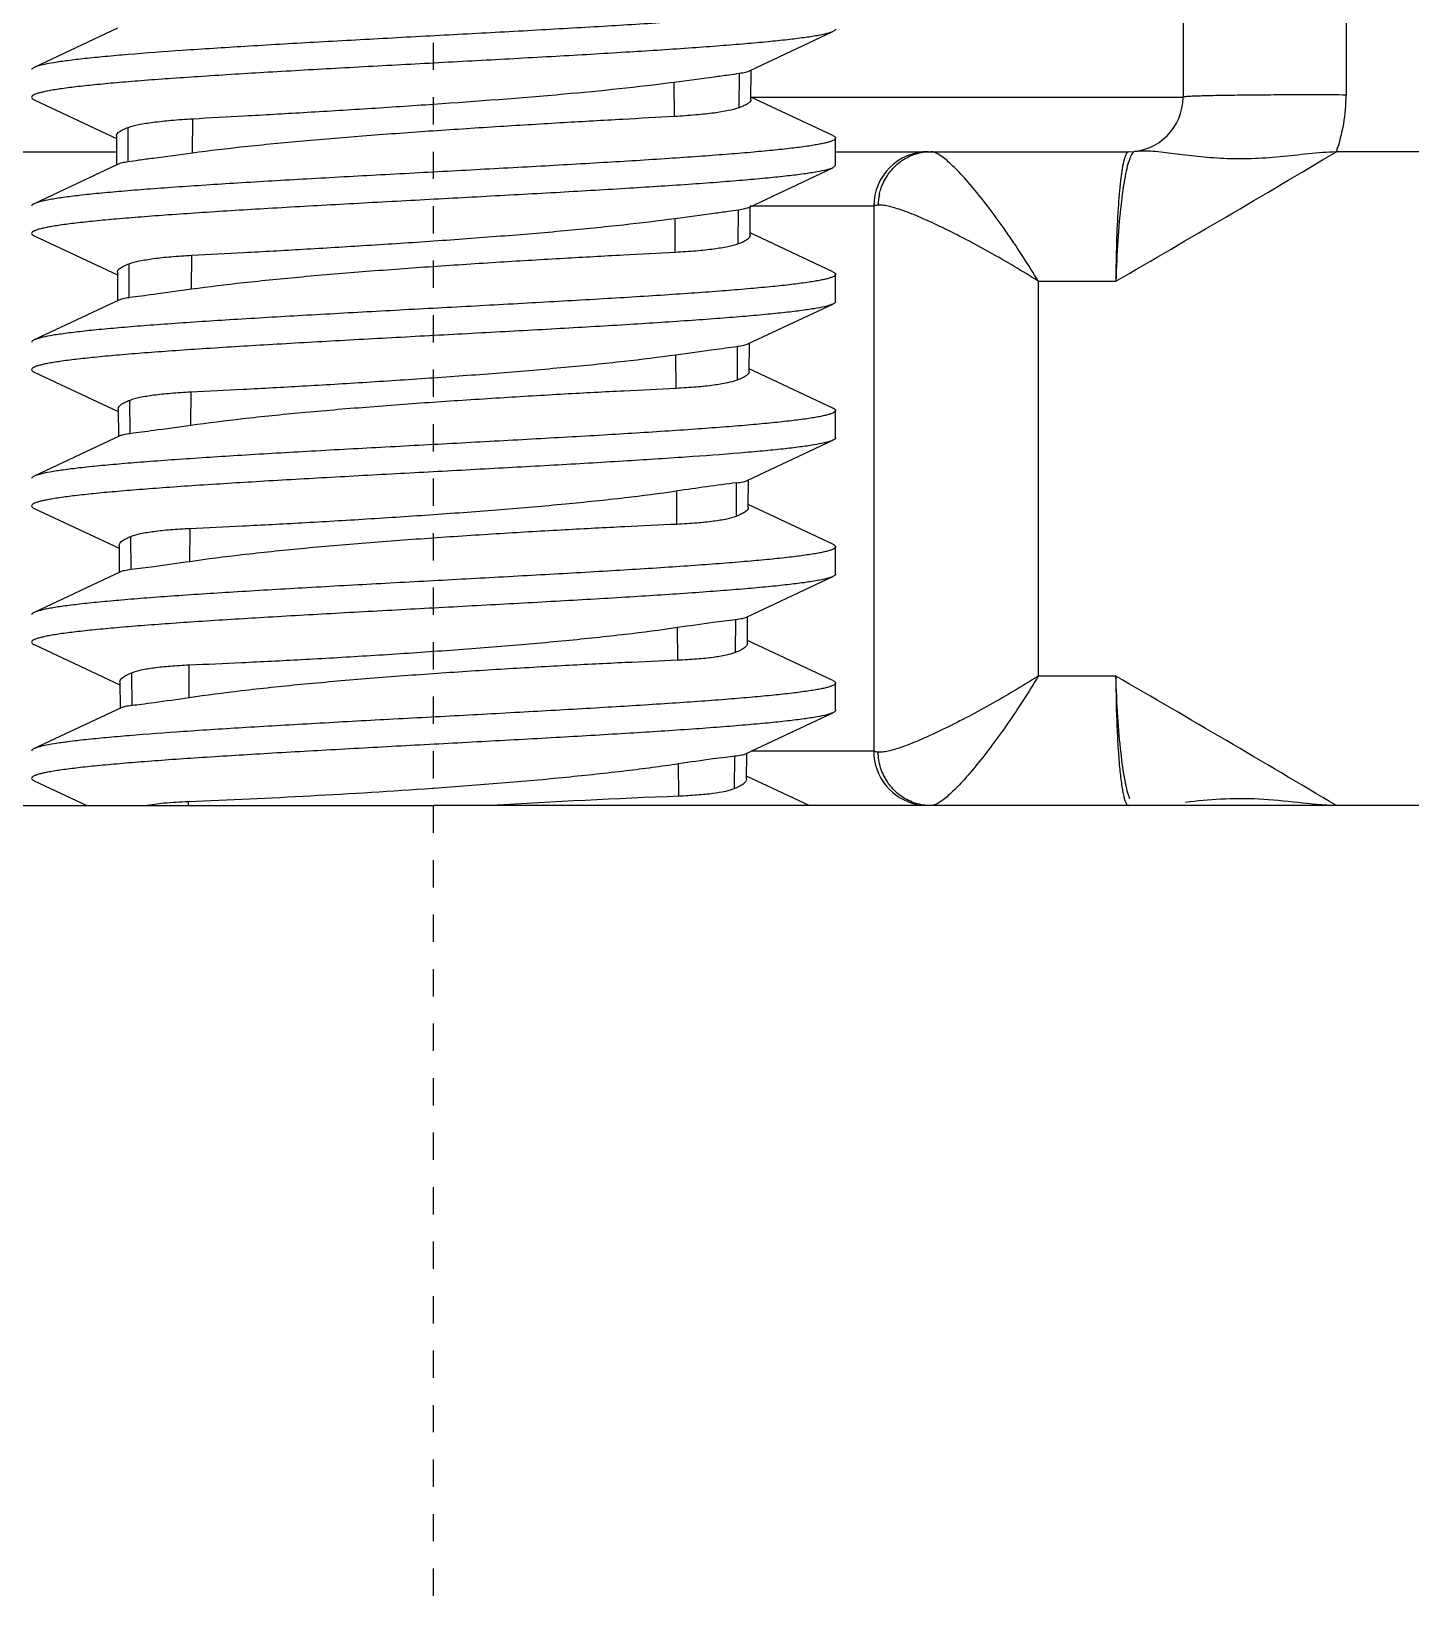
# Model space of a CAD drawing. Header units: millimetres. Extents: x 3170 to 4290, y 966 to 1416.
# Drawn here: x 3982.21 to 3987.27, y 984.13 to 989.92 of the extents above; entities that cross this region are included whole.
import ezdxf

# ---------------------------------------------------------------- set-up
doc = ezdxf.new("R2010")
doc.units = ezdxf.units.MM
doc.header["$LTSCALE"] = 0.1
doc.linetypes.add('CENTER', pattern=[0.6, 0.375, -0.075, 0.075, -0.075])
for name, color, linetype in [('AUSFORMSCHRAEGEN', 7, 'Continuous'), ('BEZUGSACHSEN', 7, 'Continuous'), ('RUNDUNGEN', 7, 'Continuous')]:
    doc.layers.add(name, color=color, linetype=linetype)

msp = doc.modelspace()

# ---------------------------------------------------------------- linework, layer by layer
at = {"color": 7, "linetype": 'Continuous'}
for p, q in [((3982.5271, 989.9341), (3982.2219, 989.7905)), ((3984.8462, 989.7783), (3985.1523, 989.9222)), ((3984.8515, 989.6725), (3984.8522, 989.7811)), ((3982.2219, 989.6722), (3982.5237, 989.5303)), ((3985.1523, 989.5405), (3984.8515, 989.682)), ((3982.5236, 989.5399), (3982.5243, 989.4328)), ((3985.1621, 989.4314), (3985.1621, 989.5314)), ((3982.5299, 989.4354), (3982.2219, 989.2905)), ((3984.8434, 989.277), (3985.1523, 989.4222)), ((3985.1621, 989.4314), (3985.1523, 989.4222)), ((3984.8483, 989.1737), (3984.8489, 989.2796)), ((3982.2219, 989.1722), (3982.5269, 989.0288)), ((3985.1523, 989.0405), (3984.8483, 989.1835)), ((3982.5268, 989.0388), (3982.5275, 988.9343)), ((3985.1621, 988.9314), (3985.1621, 989.0314)), ((3982.5327, 988.9367), (3982.2219, 988.7905)), ((3984.8406, 988.7756), (3985.1523, 988.9222)), ((3984.8451, 988.6748), (3984.8457, 988.778)), ((3982.2219, 988.6722), (3982.5301, 988.5273)), ((3985.1523, 988.5405), (3984.8451, 988.685)), ((3982.53, 988.5377), (3982.5307, 988.4358)), ((3985.1621, 988.4314), (3985.1621, 988.5314)), ((3982.5355, 988.438), (3982.2219, 988.2905)), ((3984.8378, 988.2743), (3985.1523, 988.4222)), ((3984.8419, 988.1758), (3984.8425, 988.2765)), ((3982.2219, 988.1722), (3982.5333, 988.0258)), ((3985.1523, 988.0405), (3984.8419, 988.1865)), ((3982.5333, 988.0366), (3982.5339, 987.9373)), ((3985.1621, 987.9314), (3985.1621, 988.0314)), ((3982.5383, 987.9394), (3982.2219, 987.7905)), ((3984.8349, 987.773), (3985.1523, 987.9222)), ((3984.8387, 987.6769), (3984.8393, 987.775)), ((3985.1523, 987.5405), (3984.8388, 987.688)), ((3982.2219, 987.6722), (3982.5365, 987.5243)), ((3982.5364, 987.5355), (3982.537, 987.4407)), ((3985.1621, 987.4314), (3985.1621, 987.5314)), ((3982.5412, 987.4407), (3982.2219, 987.2905)), ((3984.8321, 987.2716), (3985.1523, 987.4222)), ((3984.8355, 987.178), (3984.8361, 987.2716)), ((3982.2219, 987.1722), (3982.4152, 987.0814)), ((3985.0654, 987.0814), (3984.8356, 987.1895)), ((3983.6827, 987.1454), (3983.6882, 987.1458))]:
    msp.add_line(p, q, dxfattribs=at)
at = {"color": 9, "linetype": 'Continuous'}
for p, q in [((3984.8085, 989.6426), (3984.8093, 989.7693)), ((3984.5707, 989.6104), (3984.5699, 989.7368)), ((3982.8026, 989.4761), (3982.8034, 989.6023)), ((3982.5671, 989.4441), (3982.5663, 989.5701)), ((3984.805, 989.1429), (3984.8059, 989.2682)), ((3984.5739, 989.1116), (3984.5731, 989.2366)), ((3982.7995, 988.9763), (3982.8003, 989.1012)), ((3982.5706, 988.9453), (3982.5697, 989.0698)), ((3984.5771, 988.6127), (3984.5763, 988.7364)), ((3984.8016, 988.6431), (3984.8024, 988.7671)), ((3982.574, 988.4464), (3982.5731, 988.5696)), ((3982.7963, 988.4765), (3982.7971, 988.6001)), ((3984.7982, 988.1433), (3984.799, 988.266)), ((3984.5802, 988.1137), (3984.5795, 988.2361)), ((3982.7931, 987.9767), (3982.7939, 988.099)), ((3982.5774, 987.9474), (3982.5766, 988.0694)), ((3984.7947, 987.6435), (3984.7956, 987.7649)), ((3984.5834, 987.6148), (3984.5826, 987.7359)), ((3982.5809, 987.4485), (3982.58, 987.5692)), ((3982.7899, 987.4769), (3982.7907, 987.5979)), ((3984.5866, 987.1159), (3984.5858, 987.2358)), ((3984.7913, 987.1437), (3984.7921, 987.2639)), ((3982.7874, 987.0814), (3982.7875, 987.0969))]:
    msp.add_line(p, q, dxfattribs=at)
at = {"color": 7, "linetype": 'Continuous'}
for centre, radius, start, end in [((3986.9175, 971.88), 16.5224, 97.36668, 98.13502), ((3981.6802, 1015.7914), 28.7159, 272.20993, 273.99883), ((3985.7483, 957.112), 30.0264, 92.21737, 93.52747)]:
    msp.add_arc(centre, radius, start, end, dxfattribs=at)
for points, knots in [([(3985.1621, 990.0314), (3985.1621, 990.03), (3985.1609, 990.0278), (3985.1584, 990.0256), (3985.1541, 990.0229), (3985.1467, 990.0197), (3985.1354, 990.0161), (3985.1209, 990.0124), (3985.1033, 990.0087), (3985.0827, 990.0051), (3985.0491, 989.9998), (3984.9997, 989.9935), (3984.9319, 989.9861), (3984.8532, 989.9788), (3984.7643, 989.9714), (3984.666, 989.964), (3984.5187, 989.9538), (3984.3179, 989.9413), (3984.0622, 989.9267), (3983.7935, 989.9121), (3983.521, 989.8975), (3983.2543, 989.8828), (3983.0027, 989.8682), (3982.7751, 989.8537), (3982.604, 989.8411), (3982.4851, 989.8307), (3982.4111, 989.8234), (3982.3483, 989.8161), (3982.2972, 989.8089), (3982.2582, 989.8017), (3982.2364, 989.7962), (3982.2278, 989.793)], [0, 0, 0, 0, 0.001377, 0.002308, 0.003455, 0.006464, 0.010482, 0.015536, 0.021627, 0.028749, 0.036893, 0.056192, 0.079368, 0.106233, 0.136553, 0.170072, 0.206496, 0.286777, 0.374604, 0.466921, 0.560511, 0.652112, 0.738534, 0.816768, 0.884096, 0.912928, 0.938194, 0.959687, 0.977226, 0.990686, 1, 1, 1, 1]), ([(3985.1523, 989.9222), (3985.1492, 989.9208), (3985.1418, 989.918), (3985.1225, 989.9125), (3985.0903, 989.9061), (3985.0424, 989.8988), (3984.9823, 989.8915), (3984.9107, 989.8841), (3984.8282, 989.8766), (3984.7355, 989.8692), (3984.594, 989.8588), (3984.3985, 989.8462), (3984.1466, 989.8314), (3983.8783, 989.8167), (3983.6032, 989.8019), (3983.3311, 989.7871), (3983.0717, 989.7723), (3982.8677, 989.7597), (3982.7178, 989.7494), (3982.6177, 989.742), (3982.5271, 989.7345), (3982.4469, 989.7271), (3982.3778, 989.7197), (3982.3275, 989.7133), (3982.2932, 989.708), (3982.2721, 989.7043), (3982.2541, 989.7005), (3982.2394, 989.6969), (3982.2278, 989.6932), (3982.2203, 989.69), (3982.2159, 989.6872), (3982.2134, 989.685), (3982.2121, 989.6828), (3982.2121, 989.6814)], [0, 0, 0, 0, 0.003503, 0.00805, 0.020309, 0.036751, 0.057265, 0.081678, 0.109787, 0.14134, 0.176064, 0.253764, 0.340133, 0.432103, 0.526404, 0.619682, 0.70862, 0.790057, 0.827047, 0.861105, 0.891931, 0.919252, 0.942834, 0.962472, 0.970762, 0.978012, 0.984212, 0.989353, 0.993442, 0.996502, 0.997667, 0.998611, 1, 1, 1, 1]), ([(3985.1621, 989.9314), (3985.1621, 989.9297), (3985.1601, 989.9269), (3985.1564, 989.9243), (3985.1538, 989.9229), (3985.1523, 989.9222)], [0, 0, 0, 0, 0.374816, 0.650314, 1, 1, 1, 1]), ([(3982.2219, 989.7905), (3982.2204, 989.7899), (3982.2178, 989.7885), (3982.2141, 989.7859), (3982.2121, 989.7831), (3982.2121, 989.7814)], [0, 0, 0, 0, 0.349884, 0.625434, 1, 1, 1, 1]), ([(3982.2278, 989.793), (3982.2273, 989.7928), (3982.2253, 989.792), (3982.2233, 989.7912), (3982.2219, 989.7905)], [0, 0, 0, 0, 0.268828, 1, 1, 1, 1]), ([(3984.5699, 989.7368), (3984.6188, 989.7433), (3984.6856, 989.7521), (3984.7654, 989.7628), (3984.7963, 989.7673), (3984.8093, 989.7693)], [0, 0, 0, 0, 0.612541, 0.836248, 1, 1, 1, 1]), ([(3984.8093, 989.7693), (3984.8169, 989.7706), (3984.8273, 989.7724), (3984.8396, 989.7757), (3984.8443, 989.7774), (3984.8462, 989.7783)], [0, 0, 0, 0, 0.606868, 0.829509, 1, 1, 1, 1]), ([(3982.8034, 989.6023), (3982.8666, 989.606), (3983.0019, 989.6133), (3983.2152, 989.6255), (3983.4467, 989.6397), (3983.7655, 989.6609), (3984.1414, 989.6891), (3984.4354, 989.7191), (3984.5699, 989.7368)], [0, 0, 0, 0, 0.107131, 0.229307, 0.361847, 0.499765, 0.770284, 1, 1, 1, 1]), ([(3982.2121, 989.6814), (3982.2121, 989.6797), (3982.2141, 989.6769), (3982.2178, 989.6743), (3982.2204, 989.6729), (3982.2219, 989.6722)], [0, 0, 0, 0, 0.374863, 0.650304, 1, 1, 1, 1]), ([(3984.8515, 989.6725), (3984.8515, 989.67), (3984.8495, 989.6658), (3984.8452, 989.6613), (3984.8383, 989.6558), (3984.8259, 989.6493), (3984.8148, 989.6449), (3984.8085, 989.6426)], [0, 0, 0, 0, 0.142245, 0.234052, 0.344373, 0.627396, 1, 1, 1, 1]), ([(3982.5663, 989.5701), (3982.5788, 989.5746), (3982.6093, 989.5821), (3982.6622, 989.5905), (3982.7285, 989.5974), (3982.7771, 989.6008), (3982.8034, 989.6023)], [0, 0, 0, 0, 0.166834, 0.390892, 0.670069, 1, 1, 1, 1]), ([(3984.5707, 989.6104), (3984.5075, 989.6068), (3984.372, 989.5995), (3984.1583, 989.5873), (3983.9265, 989.5732), (3983.6855, 989.5574), (3983.4447, 989.54), (3983.2133, 989.5211), (3983.0003, 989.5004), (3982.8655, 989.4845), (3982.8026, 989.4761)], [0, 0, 0, 0, 0.107197, 0.229466, 0.362093, 0.500052, 0.637962, 0.770474, 0.89267, 1, 1, 1, 1]), ([(3984.8085, 989.6426), (3984.7959, 989.6381), (3984.7653, 989.6306), (3984.7123, 989.6222), (3984.6458, 989.6153), (3984.5971, 989.612), (3984.5707, 989.6104)], [0, 0, 0, 0, 0.166939, 0.390798, 0.669993, 1, 1, 1, 1]), ([(3982.5236, 989.5399), (3982.5236, 989.546), (3982.5335, 989.5552), (3982.5487, 989.5633), (3982.5599, 989.5678), (3982.5663, 989.5701)], [0, 0, 0, 0, 0.338685, 0.624125, 1, 1, 1, 1]), ([(3985.1523, 989.5405), (3985.1538, 989.5399), (3985.1564, 989.5385), (3985.1601, 989.5359), (3985.1621, 989.5331), (3985.1621, 989.5314)], [0, 0, 0, 0, 0.349919, 0.625351, 1, 1, 1, 1]), ([(3985.1621, 989.5314), (3985.1621, 989.53), (3985.1609, 989.5278), (3985.1583, 989.5256), (3985.154, 989.5228), (3985.1464, 989.5196), (3985.1348, 989.5159), (3985.1201, 989.5122), (3985.1021, 989.5085), (3985.081, 989.5048), (3985.0468, 989.4995), (3984.9964, 989.4931), (3984.9273, 989.4857), (3984.8471, 989.4783), (3984.7565, 989.4708), (3984.6564, 989.4633), (3984.5065, 989.453), (3984.3025, 989.4404), (3984.0431, 989.4257), (3983.771, 989.4109), (3983.4959, 989.3961), (3983.2276, 989.3813), (3982.9757, 989.3666), (3982.7802, 989.3539), (3982.6387, 989.3436), (3982.546, 989.3361), (3982.4635, 989.3287), (3982.3919, 989.3213), (3982.3319, 989.3139), (3982.2839, 989.3066), (3982.2517, 989.3002), (3982.2325, 989.2948), (3982.225, 989.292), (3982.2219, 989.2905)], [0, 0, 0, 0, 0.001389, 0.002333, 0.003497, 0.006557, 0.010647, 0.015789, 0.021986, 0.029236, 0.037528, 0.057165, 0.080747, 0.108068, 0.138895, 0.172952, 0.209942, 0.291379, 0.380317, 0.473595, 0.567896, 0.659866, 0.746235, 0.823935, 0.858658, 0.890213, 0.918319, 0.942735, 0.963246, 0.979691, 0.991948, 0.996496, 1, 1, 1, 1]), ([(3985.1523, 989.4222), (3985.1492, 989.4207), (3985.1418, 989.418), (3985.1225, 989.4125), (3985.0903, 989.4061), (3985.0424, 989.3988), (3984.9823, 989.3915), (3984.9107, 989.3841), (3984.8282, 989.3766), (3984.7355, 989.3692), (3984.594, 989.3588), (3984.3985, 989.3462), (3984.1466, 989.3314), (3983.8783, 989.3167), (3983.6032, 989.3019), (3983.3311, 989.2871), (3983.0717, 989.2723), (3982.8677, 989.2597), (3982.7178, 989.2494), (3982.6177, 989.242), (3982.5271, 989.2345), (3982.4469, 989.2271), (3982.3778, 989.2197), (3982.3275, 989.2133), (3982.2932, 989.208), (3982.2721, 989.2043), (3982.2541, 989.2005), (3982.2394, 989.1969), (3982.2278, 989.1932), (3982.2203, 989.19), (3982.216, 989.1872), (3982.2134, 989.185), (3982.2121, 989.1828), (3982.2121, 989.1814)], [0, 0, 0, 0, 0.003505, 0.008052, 0.020309, 0.036754, 0.057265, 0.081681, 0.109787, 0.141342, 0.176065, 0.253765, 0.340134, 0.432104, 0.526405, 0.619683, 0.708621, 0.790058, 0.827048, 0.861106, 0.891931, 0.919253, 0.942834, 0.962473, 0.970764, 0.978013, 0.984211, 0.989353, 0.993444, 0.996503, 0.997667, 0.99861, 1, 1, 1, 1]), ([(3982.5671, 989.4441), (3982.5594, 989.443), (3982.5489, 989.4412), (3982.5366, 989.438), (3982.5319, 989.4363), (3982.5299, 989.4354)], [0, 0, 0, 0, 0.609842, 0.831749, 1, 1, 1, 1]), ([(3982.8026, 989.4761), (3982.7546, 989.4696), (3982.6889, 989.461), (3982.6104, 989.4504), (3982.5799, 989.4461), (3982.5671, 989.4441)], [0, 0, 0, 0, 0.612385, 0.836341, 1, 1, 1, 1]), ([(3982.2219, 989.2905), (3982.2204, 989.2899), (3982.2178, 989.2885), (3982.2141, 989.2859), (3982.2121, 989.2831), (3982.2121, 989.2814)], [0, 0, 0, 0, 0.349746, 0.625171, 1, 1, 1, 1]), ([(3984.5731, 989.2366), (3984.6206, 989.243), (3984.6856, 989.2517), (3984.7632, 989.2621), (3984.7932, 989.2663), (3984.8059, 989.2682)], [0, 0, 0, 0, 0.612576, 0.836273, 1, 1, 1, 1]), ([(3984.8059, 989.2682), (3984.8137, 989.2694), (3984.8243, 989.2711), (3984.8367, 989.2744), (3984.8415, 989.276), (3984.8434, 989.277)], [0, 0, 0, 0, 0.610586, 0.832314, 1, 1, 1, 1]), ([(3982.8003, 989.1012), (3982.8637, 989.1046), (3982.9994, 989.1116), (3983.2136, 989.1236), (3983.4459, 989.1377), (3983.6875, 989.1536), (3983.929, 989.1713), (3984.161, 989.1906), (3984.3748, 989.2117), (3984.51, 989.228), (3984.5731, 989.2366)], [0, 0, 0, 0, 0.107115, 0.229284, 0.361828, 0.49975, 0.637679, 0.77027, 0.892575, 1, 1, 1, 1]), ([(3982.2121, 989.1814), (3982.2121, 989.1797), (3982.2141, 989.1769), (3982.2178, 989.1743), (3982.2204, 989.1729), (3982.2219, 989.1722)], [0, 0, 0, 0, 0.374567, 0.650072, 1, 1, 1, 1]), ([(3984.805, 989.1429), (3984.7928, 989.1384), (3984.7631, 989.131), (3984.7115, 989.1227), (3984.6469, 989.1161), (3984.5996, 989.1129), (3984.5739, 989.1116)], [0, 0, 0, 0, 0.167165, 0.391222, 0.670194, 1, 1, 1, 1]), ([(3984.8483, 989.1736), (3984.8482, 989.171), (3984.8463, 989.1667), (3984.842, 989.1621), (3984.835, 989.1565), (3984.8226, 989.1498), (3984.8114, 989.1452), (3984.805, 989.1429)], [0, 0, 0, 0, 0.14383, 0.23609, 0.346598, 0.629138, 1, 1, 1, 1]), ([(3982.5697, 989.0698), (3982.5819, 989.0744), (3982.6115, 989.0818), (3982.663, 989.09), (3982.7274, 989.0967), (3982.7747, 989.0998), (3982.8003, 989.1012)], [0, 0, 0, 0, 0.16708, 0.391205, 0.670233, 1, 1, 1, 1]), ([(3984.5739, 989.1116), (3984.5104, 989.1081), (3984.3744, 989.1011), (3984.1599, 989.0893), (3983.9273, 989.0753), (3983.6854, 989.0594), (3983.4437, 989.0419), (3983.2115, 989.0225), (3982.9978, 989.0014), (3982.8626, 988.985), (3982.7995, 988.9763)], [0, 0, 0, 0, 0.107181, 0.229444, 0.362077, 0.500046, 0.63796, 0.770474, 0.892668, 1, 1, 1, 1]), ([(3985.1621, 989.0314), (3985.1621, 989.03), (3985.1609, 989.0278), (3985.1583, 989.0256), (3985.154, 989.0228), (3985.1464, 989.0196), (3985.1348, 989.0159), (3985.1201, 989.0122), (3985.1021, 989.0085), (3985.081, 989.0048), (3985.0468, 988.9995), (3984.9964, 988.9931), (3984.9273, 988.9857), (3984.8471, 988.9783), (3984.7565, 988.9708), (3984.6564, 988.9633), (3984.5065, 988.953), (3984.3025, 988.9404), (3984.0431, 988.9257), (3983.771, 988.9109), (3983.4959, 988.8961), (3983.2276, 988.8813), (3982.9757, 988.8666), (3982.7802, 988.8539), (3982.6387, 988.8436), (3982.546, 988.8361), (3982.4635, 988.8287), (3982.3919, 988.8213), (3982.3319, 988.8139), (3982.2839, 988.8066), (3982.2517, 988.8002), (3982.2325, 988.7948), (3982.225, 988.792), (3982.2219, 988.7905)], [0, 0, 0, 0, 0.00139, 0.002334, 0.003499, 0.006558, 0.010647, 0.015789, 0.021988, 0.029238, 0.037528, 0.057167, 0.080747, 0.10807, 0.138895, 0.172953, 0.209943, 0.291381, 0.380319, 0.473597, 0.567898, 0.659868, 0.746236, 0.823936, 0.858661, 0.890214, 0.918322, 0.942735, 0.963249, 0.979691, 0.991951, 0.996497, 1, 1, 1, 1]), ([(3982.5268, 989.0388), (3982.5268, 989.045), (3982.5344, 989.0523), (3982.5438, 989.0582), (3982.5545, 989.0639), (3982.5633, 989.0675), (3982.5697, 989.0698)], [0, 0, 0, 0, 0.340932, 0.472719, 0.626037, 1, 1, 1, 1]), ([(3985.1523, 989.0405), (3985.1538, 989.0399), (3985.1564, 989.0385), (3985.1601, 989.0359), (3985.1621, 989.0331), (3985.1621, 989.0314)], [0, 0, 0, 0, 0.349667, 0.625138, 1, 1, 1, 1]), ([(3982.7995, 988.9763), (3982.7527, 988.9699), (3982.6764, 988.9595), (3982.6001, 988.9495), (3982.5706, 988.9453)], [0, 0, 0, 0, 0.612561, 1, 1, 1, 1]), ([(3985.1523, 988.9222), (3985.1492, 988.9208), (3985.1418, 988.918), (3985.1225, 988.9125), (3985.0903, 988.9061), (3985.0424, 988.8988), (3984.9823, 988.8915), (3984.9107, 988.8841), (3984.8282, 988.8766), (3984.7355, 988.8692), (3984.594, 988.8588), (3984.3985, 988.8462), (3984.1466, 988.8314), (3983.8783, 988.8167), (3983.6032, 988.8019), (3983.3311, 988.7871), (3983.0717, 988.7723), (3982.8677, 988.7597), (3982.7178, 988.7494), (3982.6177, 988.742), (3982.5271, 988.7345), (3982.4469, 988.7271), (3982.3778, 988.7197), (3982.3275, 988.7133), (3982.2932, 988.708), (3982.2721, 988.7043), (3982.2541, 988.7005), (3982.2394, 988.6969), (3982.2278, 988.6932), (3982.2203, 988.69), (3982.216, 988.6872), (3982.2134, 988.685), (3982.2121, 988.6828), (3982.2121, 988.6814)], [0, 0, 0, 0, 0.003503, 0.008049, 0.020309, 0.036751, 0.057265, 0.081678, 0.109786, 0.141339, 0.176064, 0.253763, 0.340132, 0.432102, 0.526403, 0.619681, 0.70862, 0.790057, 0.827046, 0.861105, 0.89193, 0.919253, 0.942833, 0.962473, 0.970762, 0.978012, 0.984211, 0.989353, 0.993442, 0.996501, 0.997666, 0.99861, 1, 1, 1, 1]), ([(3982.5706, 988.9453), (3982.5627, 988.9441), (3982.552, 988.9424), (3982.5394, 988.9393), (3982.5347, 988.9376), (3982.5327, 988.9367)], [0, 0, 0, 0, 0.61355, 0.834555, 1, 1, 1, 1]), ([(3985.1621, 988.9314), (3985.1621, 988.9297), (3985.1601, 988.9269), (3985.1564, 988.9243), (3985.1538, 988.9229), (3985.1523, 988.9222)], [0, 0, 0, 0, 0.374645, 0.650199, 1, 1, 1, 1]), ([(3982.2219, 988.7905), (3982.2204, 988.7899), (3982.2178, 988.7885), (3982.2141, 988.7859), (3982.2121, 988.7831), (3982.2121, 988.7814)], [0, 0, 0, 0, 0.349744, 0.625278, 1, 1, 1, 1]), ([(3982.7971, 988.6001), (3982.8607, 988.6033), (3982.997, 988.61), (3983.2119, 988.6216), (3983.4451, 988.6356), (3983.6876, 988.6516), (3983.9299, 988.6694), (3984.1628, 988.6892), (3984.3773, 988.7108), (3984.513, 988.7275), (3984.5763, 988.7364)], [0, 0, 0, 0, 0.107097, 0.229262, 0.361811, 0.499738, 0.637675, 0.770269, 0.892572, 1, 1, 1, 1]), ([(3984.5763, 988.7364), (3984.6224, 988.7428), (3984.6978, 988.7531), (3984.7732, 988.763), (3984.8024, 988.7671)], [0, 0, 0, 0, 0.612414, 1, 1, 1, 1]), ([(3984.8024, 988.7671), (3984.8104, 988.7682), (3984.8212, 988.7699), (3984.8339, 988.7731), (3984.8387, 988.7747), (3984.8406, 988.7756)], [0, 0, 0, 0, 0.61432, 0.835145, 1, 1, 1, 1]), ([(3982.2121, 988.6814), (3982.2121, 988.6797), (3982.2141, 988.6769), (3982.2178, 988.6743), (3982.2204, 988.6729), (3982.2219, 988.6722)], [0, 0, 0, 0, 0.374826, 0.650318, 1, 1, 1, 1]), ([(3984.8451, 988.6748), (3984.845, 988.6684), (3984.835, 988.6589), (3984.8194, 988.6503), (3984.808, 988.6455), (3984.8016, 988.6431)], [0, 0, 0, 0, 0.342535, 0.627327, 1, 1, 1, 1]), ([(3984.5771, 988.6127), (3984.5133, 988.6094), (3984.3769, 988.6027), (3984.1616, 988.5912), (3983.9281, 988.5774), (3983.6853, 988.5615), (3983.4427, 988.5437), (3983.2097, 988.524), (3982.9952, 988.5023), (3982.8596, 988.4855), (3982.7963, 988.4765)], [0, 0, 0, 0, 0.10716, 0.229416, 0.362055, 0.500036, 0.637964, 0.770481, 0.89267, 1, 1, 1, 1]), ([(3984.8016, 988.6431), (3984.7897, 988.6386), (3984.7609, 988.6313), (3984.7108, 988.6232), (3984.648, 988.6168), (3984.602, 988.6139), (3984.5771, 988.6127)], [0, 0, 0, 0, 0.167412, 0.391516, 0.670344, 1, 1, 1, 1]), ([(3982.53, 988.5377), (3982.53, 988.544), (3982.5376, 988.5515), (3982.5471, 988.5576), (3982.5578, 988.5635), (3982.5667, 988.5672), (3982.5731, 988.5696)], [0, 0, 0, 0, 0.343221, 0.474912, 0.627834, 1, 1, 1, 1]), ([(3982.5731, 988.5696), (3982.5785, 988.5717), (3982.5906, 988.5755), (3982.6194, 988.5824), (3982.6637, 988.5896), (3982.7263, 988.5959), (3982.7722, 988.5988), (3982.7971, 988.6001)], [0, 0, 0, 0, 0.076625, 0.16749, 0.391396, 0.670423, 1, 1, 1, 1]), ([(3985.1621, 988.5314), (3985.1621, 988.53), (3985.1609, 988.5278), (3985.1583, 988.5256), (3985.154, 988.5228), (3985.1464, 988.5196), (3985.1348, 988.5159), (3985.1201, 988.5122), (3985.1021, 988.5085), (3985.081, 988.5048), (3985.0468, 988.4995), (3984.9964, 988.4931), (3984.9273, 988.4857), (3984.8471, 988.4783), (3984.7565, 988.4708), (3984.6564, 988.4633), (3984.5065, 988.453), (3984.3025, 988.4404), (3984.0431, 988.4257), (3983.771, 988.4109), (3983.4959, 988.3961), (3983.2276, 988.3813), (3982.9757, 988.3666), (3982.7802, 988.3539), (3982.6387, 988.3436), (3982.546, 988.3361), (3982.4635, 988.3287), (3982.3919, 988.3213), (3982.3319, 988.3139), (3982.2839, 988.3066), (3982.2517, 988.3002), (3982.2325, 988.2948), (3982.225, 988.292), (3982.2219, 988.2905)], [0, 0, 0, 0, 0.00139, 0.002333, 0.003497, 0.006556, 0.010647, 0.015789, 0.021987, 0.029236, 0.037527, 0.057166, 0.080746, 0.108069, 0.138894, 0.172953, 0.209942, 0.291379, 0.380317, 0.473596, 0.567897, 0.659867, 0.746236, 0.823936, 0.858658, 0.890214, 0.918319, 0.942735, 0.963246, 0.979691, 0.991948, 0.996495, 1, 1, 1, 1]), ([(3985.1523, 988.5405), (3985.1538, 988.5399), (3985.1564, 988.5385), (3985.1601, 988.5359), (3985.1621, 988.5331), (3985.1621, 988.5314)], [0, 0, 0, 0, 0.349891, 0.625437, 1, 1, 1, 1]), ([(3982.574, 988.4464), (3982.5659, 988.4453), (3982.555, 988.4437), (3982.5422, 988.4406), (3982.5375, 988.4389), (3982.5355, 988.438)], [0, 0, 0, 0, 0.617281, 0.837394, 1, 1, 1, 1]), ([(3982.7963, 988.4765), (3982.7509, 988.4701), (3982.6768, 988.4599), (3982.6027, 988.4502), (3982.574, 988.4464)], [0, 0, 0, 0, 0.612569, 1, 1, 1, 1]), ([(3985.1472, 988.4201), (3985.1435, 988.4186), (3985.1348, 988.4159), (3985.1134, 988.4106), (3985.0787, 988.4042), (3985.028, 988.3969), (3984.9655, 988.3896), (3984.8918, 988.3823), (3984.7731, 988.3719), (3984.6023, 988.3593), (3984.3747, 988.3447), (3984.1231, 988.3301), (3983.8562, 988.3155), (3983.5834, 988.3008), (3983.3143, 988.2862), (3983.0581, 988.2715), (3982.857, 988.259), (3982.7093, 988.2488), (3982.6108, 988.2414), (3982.5217, 988.234), (3982.4429, 988.2267), (3982.3749, 988.2193), (3982.3254, 988.213), (3982.2918, 988.2077), (3982.271, 988.204), (3982.2534, 988.2004), (3982.2389, 988.1967), (3982.2275, 988.1931), (3982.2201, 988.1899), (3982.2159, 988.1872), (3982.2133, 988.1849), (3982.2121, 988.1827), (3982.2121, 988.1814)], [0, 0, 0, 0, 0.004068, 0.009171, 0.022486, 0.039898, 0.061272, 0.08644, 0.115184, 0.182389, 0.260561, 0.346977, 0.438622, 0.532295, 0.624725, 0.712683, 0.793099, 0.829591, 0.863171, 0.893553, 0.920469, 0.943695, 0.963031, 0.971194, 0.978333, 0.984435, 0.989497, 0.993526, 0.996542, 0.997691, 0.998623, 1, 1, 1, 1]), ([(3985.1523, 988.4222), (3985.1519, 988.422), (3985.1503, 988.4213), (3985.1485, 988.4206), (3985.1472, 988.4201)], [0, 0, 0, 0, 0.233316, 1, 1, 1, 1]), ([(3985.1621, 988.4314), (3985.1621, 988.4297), (3985.1601, 988.4269), (3985.1564, 988.4243), (3985.1538, 988.4229), (3985.1523, 988.4222)], [0, 0, 0, 0, 0.374861, 0.6503, 1, 1, 1, 1]), ([(3982.2219, 988.2905), (3982.2204, 988.2899), (3982.2178, 988.2885), (3982.2141, 988.2859), (3982.2121, 988.2831), (3982.2121, 988.2814)], [0, 0, 0, 0, 0.349911, 0.625337, 1, 1, 1, 1]), ([(3984.799, 988.266), (3984.8071, 988.2671), (3984.8181, 988.2687), (3984.831, 988.2718), (3984.8358, 988.2734), (3984.8378, 988.2743)], [0, 0, 0, 0, 0.618076, 0.838005, 1, 1, 1, 1]), ([(3982.7939, 988.099), (3982.8578, 988.102), (3982.9945, 988.1084), (3983.2102, 988.1197), (3983.4443, 988.1335), (3983.6877, 988.1495), (3983.9309, 988.1676), (3984.1646, 988.1877), (3984.3798, 988.2099), (3984.516, 988.227), (3984.5795, 988.2361)], [0, 0, 0, 0, 0.107075, 0.229233, 0.361789, 0.49973, 0.637677, 0.770273, 0.892573, 1, 1, 1, 1]), ([(3982.2121, 988.1814), (3982.2121, 988.1797), (3982.2141, 988.1769), (3982.2178, 988.1743), (3982.2204, 988.1729), (3982.2219, 988.1722)], [0, 0, 0, 0, 0.374728, 0.650143, 1, 1, 1, 1]), ([(3984.8419, 988.1758), (3984.8418, 988.1694), (3984.8318, 988.1596), (3984.8161, 988.1508), (3984.8046, 988.1458), (3984.7982, 988.1433)], [0, 0, 0, 0, 0.344761, 0.629082, 1, 1, 1, 1]), ([(3982.5766, 988.0694), (3982.588, 988.0739), (3982.616, 988.0812), (3982.6645, 988.089), (3982.7253, 988.0951), (3982.7698, 988.0979), (3982.7939, 988.099)], [0, 0, 0, 0, 0.167583, 0.391816, 0.670546, 1, 1, 1, 1]), ([(3984.5802, 988.1137), (3984.5163, 988.1107), (3984.3793, 988.1044), (3984.1633, 988.0931), (3983.9288, 988.0795), (3983.6852, 988.0635), (3983.4417, 988.0455), (3983.2079, 988.0254), (3982.9927, 988.0032), (3982.8566, 987.9859), (3982.7931, 987.9767)], [0, 0, 0, 0, 0.107139, 0.229389, 0.362036, 0.500027, 0.637963, 0.770486, 0.892671, 1, 1, 1, 1]), ([(3984.7982, 988.1433), (3984.7867, 988.1389), (3984.7586, 988.1316), (3984.71, 988.1237), (3984.6491, 988.1176), (3984.6044, 988.1149), (3984.5802, 988.1137)], [0, 0, 0, 0, 0.167671, 0.391839, 0.670515, 1, 1, 1, 1]), ([(3982.5332, 988.0366), (3982.5332, 988.0431), (3982.5408, 988.0507), (3982.5504, 988.0571), (3982.5612, 988.063), (3982.5701, 988.0669), (3982.5766, 988.0694)], [0, 0, 0, 0, 0.345466, 0.477069, 0.629605, 1, 1, 1, 1]), ([(3985.1523, 988.0405), (3985.1538, 988.0399), (3985.1564, 988.0385), (3985.1601, 988.0359), (3985.1621, 988.0331), (3985.1621, 988.0314)], [0, 0, 0, 0, 0.349736, 0.625162, 1, 1, 1, 1]), ([(3985.1621, 988.0314), (3985.1621, 988.03), (3985.1609, 988.0278), (3985.1583, 988.0256), (3985.154, 988.0228), (3985.1464, 988.0196), (3985.1348, 988.0159), (3985.1201, 988.0122), (3985.1021, 988.0085), (3985.081, 988.0048), (3985.0468, 987.9995), (3984.9964, 987.9931), (3984.9273, 987.9857), (3984.8471, 987.9783), (3984.7565, 987.9708), (3984.6564, 987.9633), (3984.5065, 987.953), (3984.3025, 987.9404), (3984.0431, 987.9257), (3983.771, 987.9109), (3983.4959, 987.8961), (3983.2276, 987.8813), (3982.9757, 987.8666), (3982.7802, 987.8539), (3982.6387, 987.8436), (3982.546, 987.8361), (3982.4635, 987.8287), (3982.3919, 987.8213), (3982.3319, 987.8139), (3982.2839, 987.8066), (3982.2517, 987.8002), (3982.2325, 987.7948), (3982.225, 987.792), (3982.2219, 987.7905)], [0, 0, 0, 0, 0.001389, 0.002333, 0.003497, 0.006558, 0.010648, 0.015788, 0.021987, 0.029238, 0.037528, 0.057166, 0.080748, 0.108069, 0.138895, 0.172952, 0.209943, 0.29138, 0.380318, 0.473596, 0.567897, 0.659867, 0.746236, 0.823936, 0.85866, 0.890213, 0.918321, 0.942735, 0.963248, 0.979691, 0.99195, 0.996497, 1, 1, 1, 1]), ([(3982.7931, 987.9767), (3982.7491, 987.9704), (3982.6773, 987.9604), (3982.6053, 987.9509), (3982.5774, 987.9474)], [0, 0, 0, 0, 0.612356, 1, 1, 1, 1]), ([(3985.1523, 987.9222), (3985.1492, 987.9208), (3985.1418, 987.918), (3985.1225, 987.9125), (3985.0903, 987.9061), (3985.0424, 987.8988), (3984.9823, 987.8915), (3984.9107, 987.8841), (3984.8282, 987.8766), (3984.7355, 987.8692), (3984.594, 987.8588), (3984.3985, 987.8462), (3984.1466, 987.8314), (3983.8783, 987.8167), (3983.6032, 987.8019), (3983.3311, 987.7871), (3983.0717, 987.7723), (3982.8677, 987.7597), (3982.7178, 987.7494), (3982.6177, 987.742), (3982.5271, 987.7345), (3982.4469, 987.7271), (3982.3778, 987.7197), (3982.3275, 987.7133), (3982.2932, 987.708), (3982.2721, 987.7043), (3982.2541, 987.7005), (3982.2394, 987.6969), (3982.2278, 987.6932), (3982.2203, 987.69), (3982.216, 987.6872), (3982.2134, 987.685), (3982.2121, 987.6828), (3982.2121, 987.6814)], [0, 0, 0, 0, 0.003504, 0.008051, 0.020309, 0.036752, 0.057265, 0.08168, 0.109786, 0.141341, 0.176064, 0.253763, 0.340132, 0.432102, 0.526404, 0.619682, 0.70862, 0.790058, 0.827047, 0.861106, 0.89193, 0.919254, 0.942833, 0.962473, 0.970763, 0.978012, 0.984211, 0.989354, 0.993443, 0.996502, 0.997666, 0.99861, 1, 1, 1, 1]), ([(3982.5774, 987.9474), (3982.5692, 987.9464), (3982.5581, 987.9449), (3982.5451, 987.9419), (3982.5403, 987.9403), (3982.5383, 987.9394)], [0, 0, 0, 0, 0.62105, 0.840272, 1, 1, 1, 1]), ([(3985.1621, 987.9314), (3985.1621, 987.9297), (3985.1601, 987.9269), (3985.1564, 987.9243), (3985.1538, 987.9229), (3985.1523, 987.9222)], [0, 0, 0, 0, 0.374564, 0.650077, 1, 1, 1, 1]), ([(3982.2219, 987.7905), (3982.2204, 987.7899), (3982.2178, 987.7885), (3982.2141, 987.7859), (3982.2121, 987.7831), (3982.2121, 987.7814)], [0, 0, 0, 0, 0.349672, 0.625145, 1, 1, 1, 1]), ([(3984.5826, 987.7359), (3984.626, 987.7423), (3984.697, 987.7523), (3984.768, 987.7616), (3984.7956, 987.7649)], [0, 0, 0, 0, 0.612392, 1, 1, 1, 1]), ([(3984.7956, 987.7649), (3984.8038, 987.7659), (3984.8151, 987.7675), (3984.8282, 987.7704), (3984.833, 987.772), (3984.8349, 987.773)], [0, 0, 0, 0, 0.621886, 0.840917, 1, 1, 1, 1]), ([(3982.7907, 987.5979), (3982.8548, 987.6007), (3982.992, 987.6068), (3983.2086, 987.6177), (3983.4435, 987.6314), (3983.6878, 987.6474), (3983.9319, 987.6658), (3984.1664, 987.6863), (3984.3824, 987.709), (3984.519, 987.7266), (3984.5826, 987.7359)], [0, 0, 0, 0, 0.107054, 0.229205, 0.361771, 0.49972, 0.637675, 0.770278, 0.892576, 1, 1, 1, 1]), ([(3982.2121, 987.6814), (3982.2121, 987.6797), (3982.2141, 987.6769), (3982.2178, 987.6743), (3982.2204, 987.6729), (3982.2219, 987.6722)], [0, 0, 0, 0, 0.374659, 0.65021, 1, 1, 1, 1]), ([(3984.7947, 987.6435), (3984.7836, 987.6391), (3984.7564, 987.6319), (3984.7092, 987.6242), (3984.6501, 987.6183), (3984.6069, 987.6158), (3984.5834, 987.6148)], [0, 0, 0, 0, 0.167936, 0.39216, 0.670684, 1, 1, 1, 1]), ([(3984.8387, 987.6769), (3984.8387, 987.6703), (3984.8286, 987.6603), (3984.8127, 987.6512), (3984.8012, 987.6461), (3984.7947, 987.6435)], [0, 0, 0, 0, 0.346928, 0.630796, 1, 1, 1, 1]), ([(3982.5364, 987.5355), (3982.5364, 987.5421), (3982.544, 987.55), (3982.5537, 987.5565), (3982.5645, 987.5627), (3982.5735, 987.5666), (3982.58, 987.5692)], [0, 0, 0, 0, 0.347671, 0.479191, 0.631349, 1, 1, 1, 1]), ([(3982.58, 987.5692), (3982.5911, 987.5737), (3982.6182, 987.5808), (3982.6653, 987.5885), (3982.7242, 987.5944), (3982.7673, 987.5969), (3982.7907, 987.5979)], [0, 0, 0, 0, 0.167847, 0.392134, 0.670713, 1, 1, 1, 1]), ([(3984.5834, 987.6148), (3984.5192, 987.612), (3984.3818, 987.6059), (3984.1649, 987.5951), (3983.9296, 987.5815), (3983.6851, 987.5656), (3983.4408, 987.5473), (3983.2061, 987.5268), (3982.9902, 987.5041), (3982.8536, 987.4864), (3982.7899, 987.4769)], [0, 0, 0, 0, 0.107117, 0.229361, 0.362015, 0.500017, 0.637961, 0.770488, 0.892674, 1, 1, 1, 1]), ([(3985.1621, 987.5314), (3985.1621, 987.53), (3985.1609, 987.5278), (3985.1584, 987.5256), (3985.1542, 987.5229), (3985.1468, 987.5197), (3985.1355, 987.5161), (3985.1211, 987.5125), (3985.1035, 987.5088), (3985.0829, 987.5051), (3985.0494, 987.4999), (3985.0002, 987.4935), (3984.9326, 987.4862), (3984.8542, 987.4789), (3984.7656, 987.4715), (3984.6676, 987.4641), (3984.5206, 987.454), (3984.3204, 987.4415), (3984.0653, 987.4269), (3983.797, 987.4123), (3983.525, 987.3977), (3983.2585, 987.3831), (3983.007, 987.3685), (3982.7792, 987.354), (3982.6079, 987.3414), (3982.4886, 987.3311), (3982.4142, 987.3237), (3982.351, 987.3164), (3982.2994, 987.3092), (3982.2599, 987.3021), (3982.2377, 987.2966), (3982.2289, 987.2934)], [0, 0, 0, 0, 0.001375, 0.002304, 0.003448, 0.006449, 0.010457, 0.015497, 0.02157, 0.028672, 0.036794, 0.05604, 0.079152, 0.105945, 0.136187, 0.169621, 0.205957, 0.286056, 0.373709, 0.465875, 0.559353, 0.650895, 0.737324, 0.815641, 0.883133, 0.912078, 0.937478, 0.959124, 0.976835, 0.990484, 1, 1, 1, 1]), ([(3985.1523, 987.5405), (3985.1538, 987.5399), (3985.1564, 987.5385), (3985.1601, 987.5359), (3985.1621, 987.5331), (3985.1621, 987.5314)], [0, 0, 0, 0, 0.349753, 0.625291, 1, 1, 1, 1]), ([(3982.7899, 987.4769), (3982.7473, 987.4706), (3982.6891, 987.4623), (3982.6193, 987.4531), (3982.5923, 987.4498), (3982.5809, 987.4485)], [0, 0, 0, 0, 0.612329, 0.836479, 1, 1, 1, 1]), ([(3985.1523, 987.4222), (3985.1492, 987.4208), (3985.1418, 987.418), (3985.1225, 987.4125), (3985.0903, 987.4061), (3985.0424, 987.3988), (3984.9823, 987.3915), (3984.9107, 987.3841), (3984.8282, 987.3766), (3984.7355, 987.3692), (3984.594, 987.3588), (3984.3985, 987.3462), (3984.1466, 987.3314), (3983.8783, 987.3167), (3983.6032, 987.3019), (3983.3311, 987.2871), (3983.0717, 987.2723), (3982.8677, 987.2597), (3982.7178, 987.2494), (3982.6177, 987.242), (3982.5271, 987.2345), (3982.4469, 987.2271), (3982.3778, 987.2197), (3982.3275, 987.2133), (3982.2932, 987.208), (3982.2721, 987.2043), (3982.2541, 987.2005), (3982.2394, 987.1969), (3982.2278, 987.1932), (3982.2203, 987.19), (3982.2159, 987.1872), (3982.2134, 987.185), (3982.2121, 987.1828), (3982.2121, 987.1814)], [0, 0, 0, 0, 0.003503, 0.00805, 0.020309, 0.036751, 0.057265, 0.081678, 0.109786, 0.141339, 0.176064, 0.253764, 0.340133, 0.432102, 0.526403, 0.619681, 0.708619, 0.790057, 0.827047, 0.861104, 0.891931, 0.919252, 0.942834, 0.962472, 0.970762, 0.978013, 0.984212, 0.989352, 0.993442, 0.996502, 0.997667, 0.998611, 1, 1, 1, 1]), ([(3982.5809, 987.4485), (3982.5725, 987.4475), (3982.5611, 987.4461), (3982.5479, 987.4432), (3982.5431, 987.4416), (3982.5412, 987.4407)], [0, 0, 0, 0, 0.624882, 0.843208, 1, 1, 1, 1]), ([(3985.1621, 987.4314), (3985.1621, 987.4297), (3985.1601, 987.4269), (3985.1564, 987.4243), (3985.1538, 987.4229), (3985.1523, 987.4222)], [0, 0, 0, 0, 0.374833, 0.650321, 1, 1, 1, 1]), ([(3982.2219, 987.2905), (3982.2204, 987.2899), (3982.2178, 987.2885), (3982.2141, 987.2859), (3982.2121, 987.2831), (3982.2121, 987.2814)], [0, 0, 0, 0, 0.349899, 0.62544, 1, 1, 1, 1]), ([(3982.2289, 987.2934), (3982.2282, 987.2932), (3982.2259, 987.2923), (3982.2236, 987.2913), (3982.2219, 987.2905)], [0, 0, 0, 0, 0.271538, 1, 1, 1, 1]), ([(3983.6882, 987.1458), (3983.7709, 987.1517), (3983.9331, 987.164), (3984.1684, 987.1849), (3984.385, 987.2081), (3984.522, 987.2261), (3984.5858, 987.2358)], [0, 0, 0, 0, 0.275769, 0.540829, 0.785277, 1, 1, 1, 1]), ([(3984.5858, 987.2358), (3984.6278, 987.2421), (3984.6853, 987.2503), (3984.7541, 987.2594), (3984.7808, 987.2626), (3984.7921, 987.2639)], [0, 0, 0, 0, 0.612368, 0.836459, 1, 1, 1, 1]), ([(3984.7921, 987.2639), (3984.8006, 987.2648), (3984.812, 987.2662), (3984.8253, 987.2691), (3984.8302, 987.2707), (3984.8321, 987.2716)], [0, 0, 0, 0, 0.625773, 0.843898, 1, 1, 1, 1]), ([(3982.2121, 987.1814), (3982.2121, 987.1797), (3982.2141, 987.1769), (3982.2178, 987.1743), (3982.2204, 987.1729), (3982.2219, 987.1722)], [0, 0, 0, 0, 0.374858, 0.650294, 1, 1, 1, 1]), ([(3984.8355, 987.178), (3984.8355, 987.1713), (3984.8277, 987.1633), (3984.8179, 987.1567), (3984.8069, 987.1504), (3984.7978, 987.1464), (3984.7913, 987.1437)], [0, 0, 0, 0, 0.348851, 0.480451, 0.63248, 1, 1, 1, 1]), ([(3984.7913, 987.1437), (3984.7805, 987.1393), (3984.7542, 987.1322), (3984.7084, 987.1247), (3984.6512, 987.1191), (3984.6093, 987.1168), (3984.5866, 987.1159)], [0, 0, 0, 0, 0.168209, 0.392485, 0.670859, 1, 1, 1, 1]), ([(3982.6282, 987.0814), (3982.6511, 987.0859), (3982.7042, 987.0925), (3982.7575, 987.0957), (3982.7875, 987.0969)], [0, 0, 0, 0, 0.437813, 1, 1, 1, 1])]:
    msp.add_open_spline(points, degree=3, knots=knots, dxfattribs=at)
at = {"layer": 'AUSFORMSCHRAEGEN', "color": 7, "linetype": 'Continuous'}
msp.add_line((3995.1897, 987.0814), (3983.6871, 987.0814), dxfattribs=at)
at = {"layer": 'BEZUGSACHSEN', "color": 7, "linetype": 'CENTER'}
msp.add_line((3983.6871, 965.5814), (3983.6871, 999.1314), dxfattribs=at)
at = {"layer": 'RUNDUNGEN', "color": 7, "linetype": 'Continuous'}
for p, q in [((3986.4371, 994.1314), (3986.4371, 989.6814)), ((3981.1371, 989.4814), (3982.524, 989.4814)), ((3985.1621, 989.4814), (3986.2371, 989.4814)), ((3994.2502, 989.4814), (3986.9998, 989.4814)), ((3985.3021, 989.2814), (3985.3021, 987.2814)), ((3972.2823, 987.0814), (3983.6871, 987.0814))]:
    msp.add_line(p, q, dxfattribs=at)
at = {"layer": 'RUNDUNGEN', "color": 9, "linetype": 'Continuous'}
for p, q in [((3987.0363, 994.1401), (3987.0352, 989.6893)), ((3984.8515, 989.6814), (3986.4371, 989.6814)), ((3985.3021, 989.2814), (3984.849, 989.2814)), ((3985.9058, 989.0065), (3986.1903, 989.0065)), ((3985.9058, 989.0065), (3985.9058, 987.5562)), ((3986.1903, 987.5562), (3985.9058, 987.5562)), ((3985.3021, 987.2814), (3984.8528, 987.2814))]:
    msp.add_line(p, q, dxfattribs=at)
at = {"layer": 'RUNDUNGEN', "color": 7, "linetype": 'Continuous'}
for centre, start, end in [((3986.2371, 989.6814), 270, 0), ((3985.5021, 989.2814), 90, 180), ((3985.5021, 987.2814), 180, 258.75)]:
    msp.add_arc(centre, 0.2, start, end, dxfattribs=at)
at = {"layer": 'RUNDUNGEN', "color": 9, "linetype": 'Continuous'}
for centre, radius, start, end in [((3986.4051, 989.6897), 0.6301, 340.69733, 359.96806), ((3953.598, 1045.4778), 65.2017, 299.991319, 300.815861), ((3985.525, 989.2812), 0.2067, 168.18239, 178.9358), ((3953.6047, 931.0863), 65.1972, 59.188521, 60.013228)]:
    msp.add_arc(centre, radius, start, end, dxfattribs=at)
for points, knots in [([(3987.0352, 989.6893), (3987.0002, 989.6895), (3986.9294, 989.6898), (3986.8242, 989.6897), (3986.7378, 989.6893), (3986.6721, 989.6887), (3986.627, 989.6882), (3986.5855, 989.6876), (3986.5484, 989.6869), (3986.516, 989.6861), (3986.4889, 989.6853), (3986.4697, 989.6845), (3986.4573, 989.6839), (3986.4503, 989.6834), (3986.4448, 989.6829), (3986.4407, 989.6825), (3986.4386, 989.682), (3986.4371, 989.6817), (3986.4371, 989.6814)], [0, 0, 0, 0, 0.175451, 0.354877, 0.527579, 0.608465, 0.684229, 0.753832, 0.816239, 0.870568, 0.916135, 0.952268, 0.966613, 0.978426, 0.98768, 0.994352, 0.99843, 1, 1, 1, 1]), ([(3985.4054, 989.4484), (3985.421, 989.459), (3985.4554, 989.4757), (3985.4931, 989.4814), (3985.5118, 989.4814)], [0, 0, 0, 0, 0.501727, 1, 1, 1, 1]), ([(3985.9058, 989.0065), (3985.8701, 989.065), (3985.8154, 989.1503), (3985.7386, 989.2574), (3985.6834, 989.3288), (3985.6316, 989.3897), (3985.5854, 989.437), (3985.5505, 989.4661), (3985.5266, 989.4788), (3985.5163, 989.4814), (3985.5118, 989.4814)], [0, 0, 0, 0, 0.329131, 0.486269, 0.632479, 0.762426, 0.870166, 0.950091, 0.97864, 1, 1, 1, 1]), ([(3986.2371, 989.4814), (3986.2354, 989.4814), (3986.2311, 989.4787), (3986.2269, 989.4711), (3986.2225, 989.4595), (3986.22, 989.4502), (3986.2188, 989.4448)], [0, 0, 0, 0, 0.12448, 0.320269, 0.610217, 1, 1, 1, 1]), ([(3986.2616, 989.4829), (3986.2575, 989.4824), (3986.2483, 989.4734), (3986.244, 989.4631), (3986.2414, 989.4564)], [0, 0, 0, 0, 0.367134, 1, 1, 1, 1]), ([(3985.3522, 989.3944), (3985.3557, 989.3997), (3985.3707, 989.4202), (3985.3897, 989.4378), (3985.4054, 989.4484)], [0, 0, 0, 0, 0.251815, 1, 1, 1, 1]), ([(3986.2414, 989.4564), (3986.2378, 989.4473), (3986.2313, 989.4254), (3986.2193, 989.3694), (3986.2073, 989.2786), (3986.1966, 989.1504), (3986.1921, 989.0565), (3986.1903, 989.0065)], [0, 0, 0, 0, 0.065028, 0.15037, 0.378347, 0.669727, 1, 1, 1, 1]), ([(3986.2188, 989.4448), (3986.2134, 989.422), (3986.2056, 989.3652), (3986.1974, 989.2661), (3986.192, 989.143), (3986.1905, 989.0537), (3986.1903, 989.0065)], [0, 0, 0, 0, 0.159492, 0.390616, 0.678382, 1, 1, 1, 1]), ([(3985.3227, 989.3236), (3985.324, 989.3299), (3985.3304, 989.3547), (3985.3416, 989.3784), (3985.3522, 989.3944)], [0, 0, 0, 0, 0.251514, 1, 1, 1, 1]), ([(3985.3183, 989.2851), (3985.316, 989.2848), (3985.312, 989.2843), (3985.3067, 989.2834), (3985.3039, 989.2827), (3985.3021, 989.2818), (3985.3021, 989.2814)], [0, 0, 0, 0, 0.422852, 0.72878, 0.91803, 1, 1, 1, 1]), ([(3985.9058, 989.0065), (3985.8475, 989.0432), (3985.7592, 989.0951), (3985.6415, 989.1592), (3985.5577, 989.2017), (3985.4807, 989.2374), (3985.4141, 989.2642), (3985.3662, 989.2796), (3985.3357, 989.2851), (3985.3235, 989.2857), (3985.3183, 989.2851)], [0, 0, 0, 0, 0.315726, 0.469504, 0.614798, 0.74637, 0.858251, 0.944335, 0.976122, 1, 1, 1, 1]), ([(3985.9058, 987.5562), (3985.8475, 987.5196), (3985.7592, 987.4677), (3985.6415, 987.4035), (3985.5577, 987.3611), (3985.4807, 987.3254), (3985.4141, 987.2985), (3985.3662, 987.2832), (3985.3357, 987.2777), (3985.3235, 987.2771), (3985.3183, 987.2777)], [0, 0, 0, 0, 0.315722, 0.469501, 0.614793, 0.746361, 0.858249, 0.944337, 0.976119, 1, 1, 1, 1]), ([(3985.9058, 987.5562), (3985.8701, 987.4977), (3985.8154, 987.4124), (3985.7386, 987.3054), (3985.6834, 987.234), (3985.6316, 987.1731), (3985.5854, 987.1258), (3985.5505, 987.0967), (3985.5266, 987.084), (3985.5163, 987.0814), (3985.5118, 987.0814)], [0, 0, 0, 0, 0.329135, 0.486281, 0.632504, 0.762444, 0.870184, 0.950106, 0.978637, 1, 1, 1, 1]), ([(3986.2413, 987.1066), (3986.2377, 987.1157), (3986.2312, 987.1377), (3986.2193, 987.1937), (3986.2073, 987.2845), (3986.1966, 987.4125), (3986.1921, 987.5064), (3986.1903, 987.5562)], [0, 0, 0, 0, 0.065218, 0.150718, 0.378626, 0.670018, 1, 1, 1, 1]), ([(3986.1903, 987.5562), (3986.1906, 987.4935), (3986.1924, 987.4032), (3986.1983, 987.2891), (3986.2038, 987.2187), (3986.2096, 987.1683), (3986.215, 987.1353), (3986.2189, 987.1165), (3986.2231, 987.1014), (3986.2275, 987.0899), (3986.233, 987.0814), (3986.2371, 987.0814)], [0, 0, 0, 0, 0.390538, 0.562622, 0.710773, 0.83039, 0.878539, 0.918587, 0.950461, 0.974223, 1, 1, 1, 1]), ([(3985.3183, 987.2777), (3985.316, 987.278), (3985.312, 987.2784), (3985.3067, 987.2794), (3985.3039, 987.2801), (3985.3021, 987.2809), (3985.3021, 987.2814)], [0, 0, 0, 0, 0.422818, 0.728754, 0.918088, 1, 1, 1, 1]), ([(3985.3522, 987.1684), (3985.3415, 987.1844), (3985.3248, 987.2198), (3985.3187, 987.2584), (3985.3183, 987.2777)], [0, 0, 0, 0, 0.499072, 1, 1, 1, 1]), ([(3985.4054, 987.1143), (3985.3897, 987.125), (3985.3707, 987.1426), (3985.3557, 987.163), (3985.3522, 987.1684)], [0, 0, 0, 0, 0.748185, 1, 1, 1, 1]), ([(3985.5118, 987.0814), (3985.4931, 987.0814), (3985.4554, 987.0871), (3985.421, 987.1037), (3985.4054, 987.1143)], [0, 0, 0, 0, 0.498273, 1, 1, 1, 1])]:
    msp.add_open_spline(points, degree=3, knots=knots, dxfattribs=at)
at = {"layer": 'RUNDUNGEN', "color": 7, "linetype": 'Continuous'}
for points, knots in [([(3986.2616, 989.4829), (3986.2831, 989.4855), (3986.3306, 989.4844), (3986.4064, 989.4748), (3986.4926, 989.4636), (3986.5879, 989.4562), (3986.6891, 989.4554), (3986.793, 989.4627), (3986.8965, 989.4748), (3986.9656, 989.4813), (3986.9998, 989.4815)], [0, 0, 0, 0, 0.087781, 0.191046, 0.309606, 0.439903, 0.577792, 0.719263, 0.861493, 1, 1, 1, 1]), ([(3986.9997, 987.0814), (3986.9525, 987.0817), (3986.8576, 987.0933), (3986.7163, 987.1074), (3986.5782, 987.1073), (3986.4888, 987.0983), (3986.4461, 987.093)], [0, 0, 0, 0, 0.25508, 0.514997, 0.767621, 1, 1, 1, 1])]:
    msp.add_open_spline(points, degree=3, knots=knots, dxfattribs=at)

doc.saveas('drawing.dxf')
